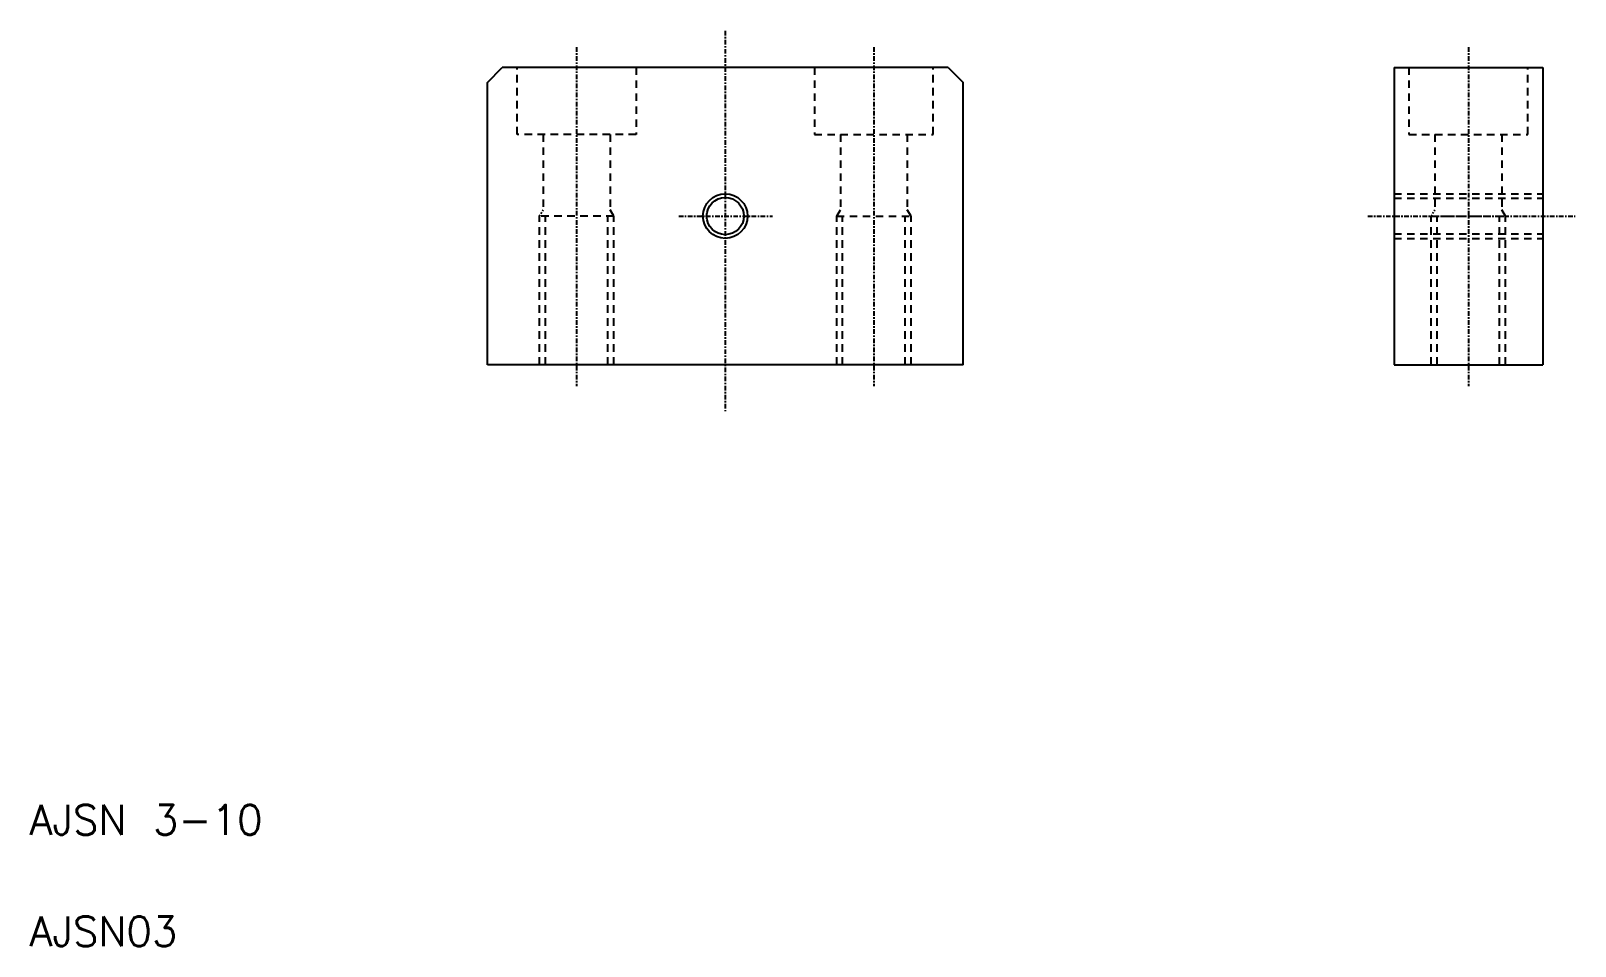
# Model space of a CAD drawing. Extents: x 5 to 109, y 5 to 67.
import ezdxf

# ---------------------------------------------------------------- set-up
doc = ezdxf.new("R2010")
doc.units = 0
doc.header["$LTSCALE"] = 0.25
for name, pattern in [('CENTER', [2, 1.25, -0.25, 0.25, -0.25]), ('DASHED', [3.5, 2, -1.5]), ('HIDDEN', [0.375, 0.25, -0.125])]:
    doc.linetypes.add(name, pattern=pattern)
doc.layers.get('0').update_dxf_attribs({"linetype": 'CONTINUOUS'})
doc.layers.add('CENTER', color=1, linetype='CENTER')
doc.styles.get("Standard").update_dxf_attribs({"font": 'TXT', "bigfont": 'BIGFONT'})

msp = doc.modelspace()

# ---------------------------------------------------------------- linework, layer by layer
at = {"color": 7, "linetype": 'CONTINUOUS'}
for p, q in [((35.8, 63.13), (36.8, 64.13)), ((66.8, 64.13), (36.8, 64.13)), ((66.8, 64.13), (67.8, 63.13)), ((96.8, 64.13), (96.8, 44.13)), ((96.8, 64.13), (106.8, 64.13)), ((106.8, 64.13), (106.8, 44.13)), ((35.8, 44.13), (35.8, 63.13)), ((67.8, 44.13), (67.8, 63.13)), ((67.8, 44.13), (35.8, 44.13)), ((96.8, 44.13), (106.8, 44.13))]:
    msp.add_line(p, q, dxfattribs=at)
at = {"color": 3, "linetype": 'DASHED'}
for p, q in [((37.8, 59.63), (37.8, 64.13)), ((45.8, 64.13), (45.8, 59.63)), ((57.8, 64.13), (57.8, 59.63)), ((65.8, 59.63), (65.8, 64.13)), ((97.8, 64.13), (97.8, 59.63)), ((105.8, 59.63), (105.8, 64.13)), ((45.8, 59.63), (37.8, 59.63)), ((39.55, 59.63), (39.55, 54.56)), ((44.05, 59.63), (44.05, 54.56)), ((57.8, 59.63), (65.8, 59.63)), ((59.55, 59.63), (59.55, 54.56)), ((64.05, 59.63), (64.05, 54.56)), ((97.8, 59.63), (105.8, 59.63)), ((99.55, 59.63), (99.55, 54.56)), ((104.05, 59.63), (104.05, 54.56)), ((96.8, 55.63), (106.8, 55.63)), ((96.8, 55.33), (106.8, 55.33)), ((39.3, 44.13), (39.3, 54.13)), ((44.3, 54.13), (39.3, 54.13)), ((39.7, 44.13), (39.7, 54.13)), ((43.9, 44.13), (43.9, 54.13)), ((44.3, 54.13), (44.05, 54.56)), ((44.3, 44.13), (44.3, 54.13)), ((59.3, 54.13), (59.55, 54.56)), ((59.3, 44.13), (59.3, 54.13)), ((59.3, 54.13), (64.3, 54.13)), ((59.7, 44.13), (59.7, 54.13)), ((63.9, 44.13), (63.9, 54.13)), ((64.3, 54.13), (64.05, 54.56)), ((64.3, 44.13), (64.3, 54.13)), ((99.3, 44.13), (99.3, 54.13)), ((99.3, 54.13), (104.3, 54.13)), ((99.7, 44.13), (99.7, 54.13)), ((103.9, 44.13), (103.9, 54.13)), ((104.3, 54.13), (104.05, 54.56)), ((104.3, 44.13), (104.3, 54.13)), ((96.8, 52.93), (106.8, 52.93)), ((96.8, 52.63), (106.8, 52.63))]:
    msp.add_line(p, q, dxfattribs=at)
at = {"color": 3, "linetype": 'HIDDEN'}
for p, q in [((39.3, 54.13), (39.55, 54.56)), ((99.3, 54.13), (99.55, 54.56))]:
    msp.add_line(p, q, dxfattribs=at)
for p, q in [((35.8, 53.63), (35.8, 53.63)), ((35.8, 48.88), (35.8, 48.88))]:
    msp.add_line(p, q)
at = {"color": 3, "linetype": 'CONTINUOUS'}
msp.add_circle((51.8, 54.13), 1.5, dxfattribs=at)
at = {"color": 7, "linetype": 'CONTINUOUS'}
msp.add_circle((51.8, 54.13), 1.25, dxfattribs=at)
at = {"layer": 'CENTER', "color": 1, "linetype": 'CENTER'}
for p, q in [((51.8, 66.6), (51.8, 41)), ((41.8, 65.5), (41.8, 42.68)), ((61.8, 65.5), (61.8, 42.68)), ((101.8, 65.5), (101.8, 42.68)), ((48.67, 54.13), (54.98, 54.13)), ((95.03, 54.13), (108.98, 54.13))]:
    msp.add_line(p, q, dxfattribs=at)

# ---------------------------------------------------------------- texts
for s, p in [('AJSN 3-10', (5, 12.5)), ('AJSN03', (5, 5))]:
    msp.add_text(s, height=2).set_placement(p)

doc.saveas('drawing.dxf')
